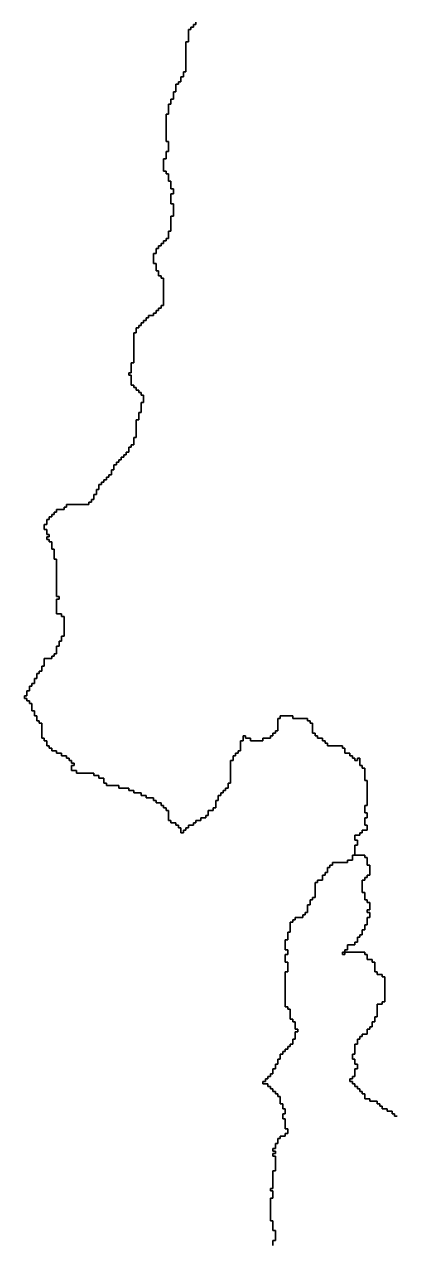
# Model space of a CAD drawing. Header units: inches. Extents: x -98695 to 376223, y 1122520 to 1501782.
# Drawn here: x 81944 to 86565, y 1289690 to 1304827 of the extents above; entities that cross this region are included whole.
import ezdxf

# ---------------------------------------------------------------- set-up
doc = ezdxf.new("R2010")
doc.units = ezdxf.units.IN
doc.header["$MEASUREMENT"] = 0
doc.layers.add('subs1', color=7, linetype='Continuous', true_color=0xc8dcf7)

msp = doc.modelspace()

# ---------------------------------------------------------------- linework, layer by layer
at = {"layer": 'subs1'}
for points in [[(84073, 1304855, 0), (84073, 1304824, 0), (84042, 1304824, 0), (84042, 1304794, 0), (84011, 1304794, 0), (84011, 1304763, 0), (83980, 1304763, 0), (83980, 1304609, 0), (83949, 1304609, 0), (83949, 1304238, 0), (83918, 1304238, 0), (83918, 1304177, 0), (83888, 1304177, 0), (83888, 1304115, 0), (83857, 1304115, 0), (83857, 1304084, 0), (83826, 1304084, 0), (83826, 1303992, 0), (83795, 1303992, 0), (83795, 1303899, 0), (83764, 1303899, 0), (83764, 1303837, 0), (83733, 1303837, 0), (83733, 1303714, 0), (83703, 1303714, 0), (83703, 1303375, 0), (83733, 1303375, 0), (83733, 1303251, 0), (83703, 1303251, 0), (83703, 1303159, 0), (83672, 1303159, 0), (83672, 1303005, 0), (83703, 1303005, 0), (83703, 1302974, 0), (83733, 1302974, 0), (83733, 1302881, 0), (83764, 1302881, 0), (83764, 1302789, 0), (83795, 1302789, 0), (83795, 1302727, 0), (83764, 1302727, 0), (83764, 1302603, 0), (83795, 1302603, 0), (83795, 1302449, 0), (83764, 1302449, 0), (83764, 1302264, 0), (83733, 1302264, 0), (83733, 1302172, 0), (83703, 1302172, 0), (83703, 1302141, 0), (83672, 1302141, 0), (83672, 1302110, 0), (83641, 1302110, 0), (83641, 1302079, 0), (83610, 1302079, 0), (83610, 1302048, 0), (83579, 1302048, 0), (83579, 1301987, 0), (83548, 1301987, 0), (83548, 1301863, 0), (83579, 1301863, 0), (83579, 1301771, 0), (83610, 1301771, 0), (83610, 1301709, 0), (83641, 1301709, 0), (83641, 1301678, 0), (83672, 1301678, 0), (83672, 1301339, 0), (83641, 1301339, 0), (83641, 1301308, 0), (83610, 1301308, 0), (83610, 1301277, 0), (83579, 1301277, 0), (83579, 1301246, 0), (83548, 1301246, 0), (83548, 1301215, 0), (83487, 1301215, 0), (83487, 1301185, 0), (83456, 1301185, 0), (83456, 1301154, 0), (83425, 1301154, 0), (83425, 1301123, 0), (83394, 1301123, 0), (83394, 1301092, 0), (83363, 1301092, 0), (83363, 1301061, 0), (83332, 1301061, 0), (83332, 1300999, 0), (83302, 1300999, 0), (83302, 1300629, 0), (83271, 1300629, 0), (83271, 1300506, 0), (83240, 1300506, 0), (83240, 1300475, 0), (83271, 1300475, 0), (83271, 1300352, 0), (83302, 1300352, 0), (83302, 1300321, 0), (83332, 1300321, 0), (83332, 1300290, 0), (83363, 1300290, 0), (83363, 1300259, 0), (83394, 1300259, 0), (83394, 1300228, 0), (83425, 1300228, 0), (83425, 1300136, 0), (83394, 1300136, 0), (83394, 1300012, 0), (83363, 1300012, 0), (83363, 1299920, 0), (83332, 1299920, 0), (83332, 1299704, 0), (83302, 1299704, 0), (83302, 1299611, 0), (83271, 1299611, 0), (83271, 1299581, 0), (83240, 1299581, 0), (83240, 1299519, 0), (83209, 1299519, 0), (83209, 1299488, 0), (83178, 1299488, 0), (83178, 1299457, 0), (83147, 1299457, 0), (83147, 1299426, 0), (83116, 1299426, 0), (83116, 1299395, 0), (83086, 1299395, 0), (83086, 1299365, 0), (83055, 1299365, 0), (83055, 1299303, 0), (83024, 1299303, 0), (83024, 1299241, 0), (82993, 1299241, 0), (82993, 1299210, 0), (82962, 1299210, 0), (82962, 1299179, 0), (82931, 1299179, 0), (82931, 1299149, 0), (82901, 1299149, 0), (82901, 1299118, 0), (82870, 1299118, 0), (82870, 1299056, 0), (82839, 1299056, 0), (82839, 1298994, 0), (82808, 1298994, 0), (82808, 1298933, 0), (82777, 1298933, 0), (82777, 1298902, 0), (82746, 1298902, 0), (82746, 1298871, 0), (82469, 1298871, 0), (82469, 1298840, 0), (82438, 1298840, 0), (82438, 1298809, 0), (82345, 1298809, 0), (82345, 1298778, 0), (82314, 1298778, 0), (82314, 1298748, 0), (82284, 1298748, 0), (82284, 1298717, 0), (82253, 1298717, 0), (82253, 1298686, 0), (82222, 1298686, 0), (82222, 1298624, 0), (82191, 1298624, 0), (82191, 1298563, 0), (82222, 1298563, 0), (82222, 1298501, 0), (82253, 1298501, 0), (82253, 1298470, 0), (82222, 1298470, 0), (82222, 1298439, 0), (82253, 1298439, 0), (82253, 1298408, 0), (82284, 1298408, 0), (82284, 1298316, 0), (82314, 1298316, 0), (82314, 1298192, 0), (82345, 1298192, 0), (82345, 1297730, 0), (82376, 1297730, 0), (82376, 1297699, 0), (82345, 1297699, 0), (82345, 1297514, 0), (82407, 1297514, 0), (82407, 1297483, 0), (82438, 1297483, 0), (82438, 1297236, 0), (82407, 1297236, 0), (82407, 1297174, 0), (82376, 1297174, 0), (82376, 1297113, 0), (82345, 1297113, 0), (82345, 1297020, 0), (82314, 1297020, 0), (82314, 1296989, 0), (82284, 1296989, 0), (82284, 1296959, 0), (82191, 1296959, 0), (82191, 1296866, 0), (82160, 1296866, 0), (82160, 1296804, 0), (82129, 1296804, 0), (82129, 1296773, 0), (82098, 1296773, 0), (82098, 1296712, 0), (82068, 1296712, 0), (82068, 1296650, 0), (82037, 1296650, 0), (82037, 1296619, 0), (82006, 1296619, 0), (82006, 1296558, 0), (81975, 1296558, 0), (81975, 1296496, 0), (81944, 1296496, 0), (81944, 1296465, 0), (81975, 1296465, 0), (81975, 1296434, 0), (82006, 1296434, 0), (82006, 1296403, 0), (82037, 1296403, 0), (82037, 1296311, 0), (82068, 1296311, 0), (82068, 1296249, 0), (82098, 1296249, 0), (82098, 1296187, 0), (82129, 1296187, 0), (82129, 1296157, 0), (82160, 1296157, 0), (82160, 1295971, 0), (82191, 1295971, 0), (82191, 1295941, 0), (82222, 1295941, 0), (82222, 1295879, 0), (82253, 1295879, 0), (82253, 1295848, 0), (82284, 1295848, 0), (82284, 1295817, 0), (82345, 1295817, 0), (82345, 1295786, 0), (82407, 1295786, 0), (82407, 1295755, 0), (82469, 1295755, 0), (82469, 1295725, 0), (82499, 1295725, 0), (82499, 1295694, 0), (82530, 1295694, 0), (82530, 1295663, 0), (82561, 1295663, 0), (82561, 1295632, 0), (82530, 1295632, 0), (82530, 1295570, 0), (82592, 1295570, 0), (82592, 1295540, 0), (82808, 1295540, 0), (82808, 1295509, 0), (82870, 1295509, 0), (82870, 1295478, 0), (82931, 1295478, 0), (82931, 1295416, 0), (82962, 1295416, 0), (82962, 1295385, 0), (83116, 1295385, 0), (83116, 1295354, 0), (83240, 1295354, 0), (83240, 1295324, 0), (83302, 1295324, 0), (83302, 1295293, 0), (83394, 1295293, 0), (83394, 1295262, 0), (83456, 1295262, 0), (83456, 1295231, 0), (83548, 1295231, 0), (83548, 1295200, 0), (83579, 1295200, 0), (83579, 1295169, 0), (83641, 1295169, 0), (83641, 1295139, 0), (83672, 1295139, 0), (83672, 1295108, 0), (83703, 1295108, 0), (83703, 1295077, 0), (83733, 1295077, 0), (83733, 1294953, 0), (83764, 1294953, 0), (83764, 1294923, 0), (83826, 1294923, 0), (83826, 1294892, 0), (83857, 1294892, 0), (83857, 1294861, 0), (83888, 1294861, 0), (83888, 1294799, 0), (83918, 1294799, 0), (83918, 1294830, 0), (83949, 1294830, 0), (83949, 1294861, 0), (83980, 1294861, 0), (83980, 1294892, 0), (84042, 1294892, 0), (84042, 1294923, 0), (84073, 1294923, 0), (84073, 1294953, 0), (84134, 1294953, 0), (84134, 1294984, 0), (84196, 1294984, 0), (84196, 1295015, 0), (84227, 1295015, 0), (84227, 1295077, 0), (84289, 1295077, 0), (84289, 1295108, 0), (84319, 1295108, 0), (84319, 1295200, 0), (84350, 1295200, 0), (84350, 1295262, 0), (84381, 1295262, 0), (84381, 1295293, 0), (84412, 1295293, 0), (84412, 1295324, 0), (84443, 1295324, 0), (84443, 1295354, 0), (84474, 1295354, 0), (84474, 1295416, 0), (84505, 1295416, 0), (84505, 1295694, 0), (84535, 1295694, 0), (84535, 1295755, 0), (84566, 1295755, 0), (84566, 1295786, 0), (84597, 1295786, 0), (84597, 1295817, 0), (84628, 1295817, 0), (84628, 1295941, 0), (84659, 1295941, 0), (84659, 1296002, 0), (84690, 1296002, 0), (84690, 1295971, 0), (84751, 1295971, 0), (84751, 1295941, 0), (84906, 1295941, 0), (84906, 1295971, 0), (84998, 1295971, 0), (84998, 1296002, 0), (85029, 1296002, 0), (85029, 1296033, 0), (85060, 1296033, 0), (85060, 1296064, 0), (85091, 1296064, 0), (85091, 1296218, 0), (85121, 1296218, 0), (85121, 1296249, 0), (85276, 1296249, 0), (85276, 1296218, 0), (85461, 1296218, 0), (85461, 1296187, 0), (85492, 1296187, 0), (85492, 1296157, 0), (85522, 1296157, 0), (85522, 1296033, 0), (85553, 1296033, 0), (85553, 1296002, 0), (85584, 1296002, 0), (85584, 1295971, 0), (85646, 1295971, 0), (85646, 1295941, 0), (85677, 1295941, 0), (85677, 1295910, 0), (85708, 1295910, 0), (85708, 1295879, 0), (85893, 1295879, 0), (85893, 1295848, 0), (85923, 1295848, 0), (85923, 1295786, 0), (85985, 1295786, 0), (85985, 1295755, 0), (86016, 1295755, 0), (86016, 1295725, 0), (86047, 1295725, 0), (86047, 1295694, 0), (86078, 1295694, 0), (86078, 1295725, 0), (86109, 1295725, 0), (86109, 1295632, 0), (86139, 1295632, 0), (86139, 1295601, 0), (86170, 1295601, 0), (86170, 1295447, 0), (86201, 1295447, 0), (86201, 1295139, 0), (86170, 1295139, 0), (86170, 1295046, 0), (86201, 1295046, 0), (86201, 1294984, 0), (86170, 1294984, 0), (86170, 1294892, 0), (86201, 1294892, 0), (86201, 1294830, 0), (86139, 1294830, 0), (86139, 1294799, 0), (86109, 1294799, 0), (86109, 1294768, 0), (86047, 1294768, 0), (86047, 1294707, 0), (86078, 1294707, 0), (86078, 1294645, 0), (86047, 1294645, 0), (86047, 1294522, 0), (86016, 1294522, 0), (86016, 1294460, 0), (85954, 1294460, 0), (85954, 1294429, 0), (85769, 1294429, 0), (85769, 1294398, 0), (85738, 1294398, 0), (85738, 1294367, 0), (85708, 1294367, 0), (85708, 1294306, 0), (85677, 1294306, 0), (85677, 1294275, 0), (85646, 1294275, 0), (85646, 1294213, 0), (85584, 1294213, 0), (85584, 1294182, 0), (85553, 1294182, 0), (85553, 1293997, 0), (85522, 1293997, 0), (85522, 1293966, 0), (85492, 1293966, 0), (85492, 1293905, 0), (85461, 1293905, 0), (85461, 1293812, 0), (85430, 1293812, 0), (85430, 1293781, 0), (85399, 1293781, 0), (85399, 1293750, 0), (85307, 1293750, 0), (85307, 1293720, 0), (85276, 1293720, 0), (85276, 1293689, 0), (85245, 1293689, 0), (85245, 1293565, 0), (85214, 1293565, 0), (85214, 1293473, 0), (85183, 1293473, 0), (85183, 1293349, 0), (85214, 1293349, 0), (85214, 1293288, 0), (85183, 1293288, 0), (85183, 1293195, 0), (85214, 1293195, 0), (85214, 1293072, 0), (85183, 1293072, 0), (85183, 1292640, 0), (85214, 1292640, 0), (85214, 1292609, 0), (85245, 1292609, 0), (85245, 1292486, 0), (85276, 1292486, 0), (85276, 1292455, 0), (85307, 1292455, 0), (85307, 1292362, 0), (85337, 1292362, 0), (85337, 1292331, 0), (85307, 1292331, 0), (85307, 1292239, 0), (85276, 1292239, 0), (85276, 1292177, 0), (85245, 1292177, 0), (85245, 1292146, 0), (85214, 1292146, 0), (85214, 1292116, 0), (85183, 1292116, 0), (85183, 1292085, 0), (85152, 1292085, 0), (85152, 1292054, 0), (85121, 1292054, 0), (85121, 1291992, 0), (85091, 1291992, 0), (85091, 1291930, 0), (85060, 1291930, 0), (85060, 1291869, 0), (85029, 1291869, 0), (85029, 1291807, 0), (84998, 1291807, 0), (84998, 1291776, 0), (84967, 1291776, 0), (84967, 1291745, 0), (84936, 1291745, 0), (84936, 1291715, 0), (84906, 1291715, 0), (84906, 1291684, 0), (84967, 1291684, 0), (84967, 1291653, 0), (84998, 1291653, 0), (84998, 1291622, 0), (85029, 1291622, 0), (85029, 1291591, 0), (85060, 1291591, 0), (85060, 1291560, 0), (85091, 1291560, 0), (85091, 1291529, 0), (85121, 1291529, 0), (85121, 1291437, 0), (85152, 1291437, 0), (85152, 1291375, 0), (85183, 1291375, 0), (85183, 1291314, 0), (85152, 1291314, 0), (85152, 1291252, 0), (85183, 1291252, 0), (85183, 1291128, 0), (85214, 1291128, 0), (85214, 1291067, 0), (85183, 1291067, 0), (85183, 1291036, 0), (85121, 1291036, 0), (85121, 1291005, 0), (85091, 1291005, 0), (85091, 1290943, 0), (85060, 1290943, 0), (85060, 1290882, 0), (85029, 1290882, 0), (85029, 1290851, 0), (85060, 1290851, 0), (85060, 1290820, 0), (85029, 1290820, 0), (85029, 1290789, 0), (85060, 1290789, 0), (85060, 1290604, 0), (85029, 1290604, 0), (85029, 1290388, 0), (84998, 1290388, 0), (84998, 1290357, 0), (85029, 1290357, 0), (85029, 1290265, 0), (84998, 1290265, 0), (84998, 1289987, 0), (85029, 1289987, 0), (85029, 1289864, 0), (85060, 1289864, 0), (85060, 1289740, 0), (85029, 1289740, 0), (85029, 1289679, 0)], [(86571, 1291283, 0), (86540, 1291283, 0), (86540, 1291314, 0), (86510, 1291314, 0), (86510, 1291344, 0), (86448, 1291344, 0), (86448, 1291375, 0), (86386, 1291375, 0), (86386, 1291406, 0), (86355, 1291406, 0), (86355, 1291437, 0), (86325, 1291437, 0), (86325, 1291468, 0), (86232, 1291468, 0), (86232, 1291499, 0), (86170, 1291499, 0), (86170, 1291560, 0), (86139, 1291560, 0), (86139, 1291591, 0), (86109, 1291591, 0), (86109, 1291622, 0), (86078, 1291622, 0), (86078, 1291653, 0), (86047, 1291653, 0), (86047, 1291684, 0), (86016, 1291684, 0), (86016, 1291715, 0), (85985, 1291715, 0), (85985, 1291745, 0), (86016, 1291745, 0), (86016, 1291776, 0), (86047, 1291776, 0), (86047, 1291869, 0), (86078, 1291869, 0), (86078, 1291930, 0), (86047, 1291930, 0), (86047, 1291992, 0), (86016, 1291992, 0), (86016, 1292054, 0), (86047, 1292054, 0), (86047, 1292177, 0), (86078, 1292177, 0), (86078, 1292239, 0), (86109, 1292239, 0), (86109, 1292270, 0), (86139, 1292270, 0), (86139, 1292301, 0), (86201, 1292301, 0), (86201, 1292362, 0), (86232, 1292362, 0), (86232, 1292393, 0), (86263, 1292393, 0), (86263, 1292455, 0), (86294, 1292455, 0), (86294, 1292517, 0), (86325, 1292517, 0), (86325, 1292671, 0), (86386, 1292671, 0), (86386, 1292702, 0), (86417, 1292702, 0), (86417, 1293010, 0), (86386, 1293010, 0), (86386, 1293041, 0), (86325, 1293041, 0), (86325, 1293072, 0), (86294, 1293072, 0), (86294, 1293195, 0), (86263, 1293195, 0), (86263, 1293226, 0), (86201, 1293226, 0), (86201, 1293288, 0), (86170, 1293288, 0), (86170, 1293319, 0), (85923, 1293319, 0), (85923, 1293349, 0), (85954, 1293349, 0), (85954, 1293411, 0), (86047, 1293411, 0), (86047, 1293442, 0), (86078, 1293442, 0), (86078, 1293504, 0), (86109, 1293504, 0), (86109, 1293535, 0), (86139, 1293535, 0), (86139, 1293596, 0), (86170, 1293596, 0), (86170, 1293658, 0), (86201, 1293658, 0), (86201, 1293750, 0), (86232, 1293750, 0), (86232, 1293812, 0), (86201, 1293812, 0), (86201, 1293843, 0), (86232, 1293843, 0), (86232, 1293936, 0), (86201, 1293936, 0), (86201, 1293966, 0), (86170, 1293966, 0), (86170, 1294059, 0), (86139, 1294059, 0), (86139, 1294213, 0), (86170, 1294213, 0), (86170, 1294244, 0), (86201, 1294244, 0), (86201, 1294275, 0), (86232, 1294275, 0), (86232, 1294398, 0), (86201, 1294398, 0), (86201, 1294491, 0), (86170, 1294491, 0), (86170, 1294522, 0), (86047, 1294522, 0), (86047, 1294645, 0), (86078, 1294645, 0), (86078, 1294707, 0), (86047, 1294707, 0), (86047, 1294768, 0), (86109, 1294768, 0), (86109, 1294799, 0), (86139, 1294799, 0), (86139, 1294830, 0), (86201, 1294830, 0), (86201, 1294892, 0), (86170, 1294892, 0), (86170, 1294984, 0), (86201, 1294984, 0), (86201, 1295046, 0), (86170, 1295046, 0), (86170, 1295139, 0), (86201, 1295139, 0), (86201, 1295447, 0), (86170, 1295447, 0), (86170, 1295601, 0), (86139, 1295601, 0), (86139, 1295632, 0), (86109, 1295632, 0), (86109, 1295725, 0), (86078, 1295725, 0), (86078, 1295694, 0), (86047, 1295694, 0), (86047, 1295725, 0), (86016, 1295725, 0), (86016, 1295755, 0), (85985, 1295755, 0), (85985, 1295786, 0), (85923, 1295786, 0), (85923, 1295848, 0), (85893, 1295848, 0), (85893, 1295879, 0), (85708, 1295879, 0), (85708, 1295910, 0), (85677, 1295910, 0), (85677, 1295941, 0), (85646, 1295941, 0), (85646, 1295971, 0), (85584, 1295971, 0), (85584, 1296002, 0), (85553, 1296002, 0), (85553, 1296033, 0), (85522, 1296033, 0), (85522, 1296157, 0), (85492, 1296157, 0), (85492, 1296187, 0), (85461, 1296187, 0), (85461, 1296218, 0), (85276, 1296218, 0), (85276, 1296249, 0), (85121, 1296249, 0), (85121, 1296218, 0), (85091, 1296218, 0), (85091, 1296064, 0), (85060, 1296064, 0), (85060, 1296033, 0), (85029, 1296033, 0), (85029, 1296002, 0), (84998, 1296002, 0), (84998, 1295971, 0), (84906, 1295971, 0), (84906, 1295941, 0), (84751, 1295941, 0), (84751, 1295971, 0), (84690, 1295971, 0), (84690, 1296002, 0), (84659, 1296002, 0), (84659, 1295941, 0), (84628, 1295941, 0), (84628, 1295817, 0), (84597, 1295817, 0), (84597, 1295786, 0), (84566, 1295786, 0), (84566, 1295755, 0), (84535, 1295755, 0), (84535, 1295694, 0), (84505, 1295694, 0), (84505, 1295416, 0), (84474, 1295416, 0), (84474, 1295354, 0), (84443, 1295354, 0), (84443, 1295324, 0), (84412, 1295324, 0), (84412, 1295293, 0), (84381, 1295293, 0), (84381, 1295262, 0), (84350, 1295262, 0), (84350, 1295200, 0), (84319, 1295200, 0), (84319, 1295108, 0), (84289, 1295108, 0), (84289, 1295077, 0), (84227, 1295077, 0), (84227, 1295015, 0), (84196, 1295015, 0), (84196, 1294984, 0), (84134, 1294984, 0), (84134, 1294953, 0), (84073, 1294953, 0), (84073, 1294923, 0), (84042, 1294923, 0), (84042, 1294892, 0), (83980, 1294892, 0), (83980, 1294861, 0), (83949, 1294861, 0), (83949, 1294830, 0), (83918, 1294830, 0), (83918, 1294799, 0), (83888, 1294799, 0), (83888, 1294861, 0), (83857, 1294861, 0), (83857, 1294892, 0), (83826, 1294892, 0), (83826, 1294923, 0), (83764, 1294923, 0), (83764, 1294953, 0), (83733, 1294953, 0), (83733, 1295077, 0), (83703, 1295077, 0), (83703, 1295108, 0), (83672, 1295108, 0), (83672, 1295139, 0), (83641, 1295139, 0), (83641, 1295169, 0), (83579, 1295169, 0), (83579, 1295200, 0), (83548, 1295200, 0), (83548, 1295231, 0), (83456, 1295231, 0), (83456, 1295262, 0), (83394, 1295262, 0), (83394, 1295293, 0), (83302, 1295293, 0), (83302, 1295324, 0), (83240, 1295324, 0), (83240, 1295354, 0), (83116, 1295354, 0), (83116, 1295385, 0), (82962, 1295385, 0), (82962, 1295416, 0), (82931, 1295416, 0), (82931, 1295478, 0), (82870, 1295478, 0), (82870, 1295509, 0), (82808, 1295509, 0), (82808, 1295540, 0), (82592, 1295540, 0), (82592, 1295570, 0), (82530, 1295570, 0), (82530, 1295632, 0), (82561, 1295632, 0), (82561, 1295663, 0), (82530, 1295663, 0), (82530, 1295694, 0), (82499, 1295694, 0), (82499, 1295725, 0), (82469, 1295725, 0), (82469, 1295755, 0), (82407, 1295755, 0), (82407, 1295786, 0), (82345, 1295786, 0), (82345, 1295817, 0), (82284, 1295817, 0), (82284, 1295848, 0), (82253, 1295848, 0), (82253, 1295879, 0), (82222, 1295879, 0), (82222, 1295941, 0), (82191, 1295941, 0), (82191, 1295971, 0), (82160, 1295971, 0), (82160, 1296157, 0), (82129, 1296157, 0), (82129, 1296187, 0), (82098, 1296187, 0), (82098, 1296249, 0), (82068, 1296249, 0), (82068, 1296311, 0), (82037, 1296311, 0), (82037, 1296403, 0), (82006, 1296403, 0), (82006, 1296434, 0), (81975, 1296434, 0), (81975, 1296465, 0), (81944, 1296465, 0), (81944, 1296496, 0), (81975, 1296496, 0), (81975, 1296558, 0), (82006, 1296558, 0), (82006, 1296619, 0), (82037, 1296619, 0), (82037, 1296650, 0), (82068, 1296650, 0), (82068, 1296712, 0), (82098, 1296712, 0), (82098, 1296773, 0), (82129, 1296773, 0), (82129, 1296804, 0), (82160, 1296804, 0), (82160, 1296866, 0), (82191, 1296866, 0), (82191, 1296959, 0), (82284, 1296959, 0), (82284, 1296989, 0), (82314, 1296989, 0), (82314, 1297020, 0), (82345, 1297020, 0), (82345, 1297113, 0), (82376, 1297113, 0), (82376, 1297174, 0), (82407, 1297174, 0), (82407, 1297236, 0), (82438, 1297236, 0), (82438, 1297483, 0), (82407, 1297483, 0), (82407, 1297514, 0), (82345, 1297514, 0), (82345, 1297699, 0), (82376, 1297699, 0), (82376, 1297730, 0), (82345, 1297730, 0), (82345, 1298192, 0), (82314, 1298192, 0), (82314, 1298316, 0), (82284, 1298316, 0), (82284, 1298408, 0), (82253, 1298408, 0), (82253, 1298439, 0), (82222, 1298439, 0), (82222, 1298470, 0), (82253, 1298470, 0), (82253, 1298501, 0), (82222, 1298501, 0), (82222, 1298563, 0), (82191, 1298563, 0), (82191, 1298624, 0), (82222, 1298624, 0), (82222, 1298686, 0), (82253, 1298686, 0), (82253, 1298717, 0), (82284, 1298717, 0), (82284, 1298748, 0), (82314, 1298748, 0), (82314, 1298778, 0), (82345, 1298778, 0), (82345, 1298809, 0), (82438, 1298809, 0), (82438, 1298840, 0), (82469, 1298840, 0), (82469, 1298871, 0), (82746, 1298871, 0), (82746, 1298902, 0), (82777, 1298902, 0), (82777, 1298933, 0), (82808, 1298933, 0), (82808, 1298994, 0), (82839, 1298994, 0), (82839, 1299056, 0), (82870, 1299056, 0), (82870, 1299118, 0), (82901, 1299118, 0), (82901, 1299149, 0), (82931, 1299149, 0), (82931, 1299179, 0), (82962, 1299179, 0), (82962, 1299210, 0), (82993, 1299210, 0), (82993, 1299241, 0), (83024, 1299241, 0), (83024, 1299303, 0), (83055, 1299303, 0), (83055, 1299365, 0), (83086, 1299365, 0), (83086, 1299395, 0), (83116, 1299395, 0), (83116, 1299426, 0), (83147, 1299426, 0), (83147, 1299457, 0), (83178, 1299457, 0), (83178, 1299488, 0), (83209, 1299488, 0), (83209, 1299519, 0), (83240, 1299519, 0), (83240, 1299581, 0), (83271, 1299581, 0), (83271, 1299611, 0), (83302, 1299611, 0), (83302, 1299704, 0), (83332, 1299704, 0), (83332, 1299920, 0), (83363, 1299920, 0), (83363, 1300012, 0), (83394, 1300012, 0), (83394, 1300136, 0), (83425, 1300136, 0), (83425, 1300228, 0), (83394, 1300228, 0), (83394, 1300259, 0), (83363, 1300259, 0), (83363, 1300290, 0), (83332, 1300290, 0), (83332, 1300321, 0), (83302, 1300321, 0), (83302, 1300352, 0), (83271, 1300352, 0), (83271, 1300475, 0), (83240, 1300475, 0), (83240, 1300506, 0), (83271, 1300506, 0), (83271, 1300629, 0), (83302, 1300629, 0), (83302, 1300999, 0), (83332, 1300999, 0), (83332, 1301061, 0), (83363, 1301061, 0), (83363, 1301092, 0), (83394, 1301092, 0), (83394, 1301123, 0), (83425, 1301123, 0), (83425, 1301154, 0), (83456, 1301154, 0), (83456, 1301185, 0), (83487, 1301185, 0), (83487, 1301215, 0), (83548, 1301215, 0), (83548, 1301246, 0), (83579, 1301246, 0), (83579, 1301277, 0), (83610, 1301277, 0), (83610, 1301308, 0), (83641, 1301308, 0), (83641, 1301339, 0), (83672, 1301339, 0), (83672, 1301678, 0), (83641, 1301678, 0), (83641, 1301709, 0), (83610, 1301709, 0), (83610, 1301771, 0), (83579, 1301771, 0), (83579, 1301863, 0), (83548, 1301863, 0), (83548, 1301987, 0), (83579, 1301987, 0), (83579, 1302048, 0), (83610, 1302048, 0), (83610, 1302079, 0), (83641, 1302079, 0), (83641, 1302110, 0), (83672, 1302110, 0), (83672, 1302141, 0), (83703, 1302141, 0), (83703, 1302172, 0), (83733, 1302172, 0), (83733, 1302264, 0), (83764, 1302264, 0), (83764, 1302449, 0), (83795, 1302449, 0), (83795, 1302603, 0), (83764, 1302603, 0), (83764, 1302727, 0), (83795, 1302727, 0), (83795, 1302789, 0), (83764, 1302789, 0), (83764, 1302881, 0), (83733, 1302881, 0), (83733, 1302974, 0), (83703, 1302974, 0), (83703, 1303005, 0), (83672, 1303005, 0), (83672, 1303159, 0), (83703, 1303159, 0), (83703, 1303251, 0), (83733, 1303251, 0), (83733, 1303375, 0), (83703, 1303375, 0), (83703, 1303714, 0), (83733, 1303714, 0), (83733, 1303837, 0), (83764, 1303837, 0), (83764, 1303899, 0), (83795, 1303899, 0), (83795, 1303992, 0), (83826, 1303992, 0), (83826, 1304084, 0), (83857, 1304084, 0), (83857, 1304115, 0), (83888, 1304115, 0), (83888, 1304177, 0), (83918, 1304177, 0), (83918, 1304238, 0), (83949, 1304238, 0), (83949, 1304609, 0), (83980, 1304609, 0), (83980, 1304763, 0), (84011, 1304763, 0), (84011, 1304794, 0), (84042, 1304794, 0), (84042, 1304824, 0), (84073, 1304824, 0), (84073, 1304855, 0)], [(85029, 1289679, 0), (85029, 1289740, 0), (85060, 1289740, 0), (85060, 1289864, 0), (85029, 1289864, 0), (85029, 1289987, 0), (84998, 1289987, 0), (84998, 1290265, 0), (85029, 1290265, 0), (85029, 1290357, 0), (84998, 1290357, 0), (84998, 1290388, 0), (85029, 1290388, 0), (85029, 1290604, 0), (85060, 1290604, 0), (85060, 1290789, 0), (85029, 1290789, 0), (85029, 1290820, 0), (85060, 1290820, 0), (85060, 1290851, 0), (85029, 1290851, 0), (85029, 1290882, 0), (85060, 1290882, 0), (85060, 1290943, 0), (85091, 1290943, 0), (85091, 1291005, 0), (85121, 1291005, 0), (85121, 1291036, 0), (85183, 1291036, 0), (85183, 1291067, 0), (85214, 1291067, 0), (85214, 1291128, 0), (85183, 1291128, 0), (85183, 1291252, 0), (85152, 1291252, 0), (85152, 1291314, 0), (85183, 1291314, 0), (85183, 1291375, 0), (85152, 1291375, 0), (85152, 1291437, 0), (85121, 1291437, 0), (85121, 1291529, 0), (85091, 1291529, 0), (85091, 1291560, 0), (85060, 1291560, 0), (85060, 1291591, 0), (85029, 1291591, 0), (85029, 1291622, 0), (84998, 1291622, 0), (84998, 1291653, 0), (84967, 1291653, 0), (84967, 1291684, 0), (84906, 1291684, 0), (84906, 1291715, 0), (84936, 1291715, 0), (84936, 1291745, 0), (84967, 1291745, 0), (84967, 1291776, 0), (84998, 1291776, 0), (84998, 1291807, 0), (85029, 1291807, 0), (85029, 1291869, 0), (85060, 1291869, 0), (85060, 1291930, 0), (85091, 1291930, 0), (85091, 1291992, 0), (85121, 1291992, 0), (85121, 1292054, 0), (85152, 1292054, 0), (85152, 1292085, 0), (85183, 1292085, 0), (85183, 1292116, 0), (85214, 1292116, 0), (85214, 1292146, 0), (85245, 1292146, 0), (85245, 1292177, 0), (85276, 1292177, 0), (85276, 1292239, 0), (85307, 1292239, 0), (85307, 1292331, 0), (85337, 1292331, 0), (85337, 1292362, 0), (85307, 1292362, 0), (85307, 1292455, 0), (85276, 1292455, 0), (85276, 1292486, 0), (85245, 1292486, 0), (85245, 1292609, 0), (85214, 1292609, 0), (85214, 1292640, 0), (85183, 1292640, 0), (85183, 1293072, 0), (85214, 1293072, 0), (85214, 1293195, 0), (85183, 1293195, 0), (85183, 1293288, 0), (85214, 1293288, 0), (85214, 1293349, 0), (85183, 1293349, 0), (85183, 1293473, 0), (85214, 1293473, 0), (85214, 1293565, 0), (85245, 1293565, 0), (85245, 1293689, 0), (85276, 1293689, 0), (85276, 1293720, 0), (85307, 1293720, 0), (85307, 1293750, 0), (85399, 1293750, 0), (85399, 1293781, 0), (85430, 1293781, 0), (85430, 1293812, 0), (85461, 1293812, 0), (85461, 1293905, 0), (85492, 1293905, 0), (85492, 1293966, 0), (85522, 1293966, 0), (85522, 1293997, 0), (85553, 1293997, 0), (85553, 1294182, 0), (85584, 1294182, 0), (85584, 1294213, 0), (85646, 1294213, 0), (85646, 1294275, 0), (85677, 1294275, 0), (85677, 1294306, 0), (85708, 1294306, 0), (85708, 1294367, 0), (85738, 1294367, 0), (85738, 1294398, 0), (85769, 1294398, 0), (85769, 1294429, 0), (85954, 1294429, 0), (85954, 1294460, 0), (86016, 1294460, 0), (86016, 1294522, 0), (86047, 1294522, 0), (86170, 1294522, 0), (86170, 1294491, 0), (86201, 1294491, 0), (86201, 1294398, 0), (86232, 1294398, 0), (86232, 1294275, 0), (86201, 1294275, 0), (86201, 1294244, 0), (86170, 1294244, 0), (86170, 1294213, 0), (86139, 1294213, 0), (86139, 1294059, 0), (86170, 1294059, 0), (86170, 1293966, 0), (86201, 1293966, 0), (86201, 1293936, 0), (86232, 1293936, 0), (86232, 1293843, 0), (86201, 1293843, 0), (86201, 1293812, 0), (86232, 1293812, 0), (86232, 1293750, 0), (86201, 1293750, 0), (86201, 1293658, 0), (86170, 1293658, 0), (86170, 1293596, 0), (86139, 1293596, 0), (86139, 1293535, 0), (86109, 1293535, 0), (86109, 1293504, 0), (86078, 1293504, 0), (86078, 1293442, 0), (86047, 1293442, 0), (86047, 1293411, 0), (85954, 1293411, 0), (85954, 1293349, 0), (85923, 1293349, 0), (85923, 1293319, 0), (85893, 1293319, 0), (85893, 1293288, 0), (85923, 1293288, 0), (85923, 1293319, 0), (86170, 1293319, 0), (86170, 1293288, 0), (86201, 1293288, 0), (86201, 1293226, 0), (86263, 1293226, 0), (86263, 1293195, 0), (86294, 1293195, 0), (86294, 1293072, 0), (86325, 1293072, 0), (86325, 1293041, 0), (86386, 1293041, 0), (86386, 1293010, 0), (86417, 1293010, 0), (86417, 1292702, 0), (86386, 1292702, 0), (86386, 1292671, 0), (86325, 1292671, 0), (86325, 1292517, 0), (86294, 1292517, 0), (86294, 1292455, 0), (86263, 1292455, 0), (86263, 1292393, 0), (86232, 1292393, 0), (86232, 1292362, 0), (86201, 1292362, 0), (86201, 1292301, 0), (86139, 1292301, 0), (86139, 1292270, 0), (86109, 1292270, 0), (86109, 1292239, 0), (86078, 1292239, 0), (86078, 1292177, 0), (86047, 1292177, 0), (86047, 1292054, 0), (86016, 1292054, 0), (86016, 1291992, 0), (86047, 1291992, 0), (86047, 1291930, 0), (86078, 1291930, 0), (86078, 1291869, 0), (86047, 1291869, 0), (86047, 1291776, 0), (86016, 1291776, 0), (86016, 1291745, 0), (85985, 1291745, 0), (85985, 1291715, 0), (86016, 1291715, 0), (86016, 1291684, 0), (86047, 1291684, 0), (86047, 1291653, 0), (86078, 1291653, 0), (86078, 1291622, 0), (86109, 1291622, 0), (86109, 1291591, 0), (86139, 1291591, 0), (86139, 1291560, 0), (86170, 1291560, 0), (86170, 1291499, 0), (86232, 1291499, 0), (86232, 1291468, 0), (86325, 1291468, 0), (86325, 1291437, 0), (86355, 1291437, 0), (86355, 1291406, 0), (86386, 1291406, 0), (86386, 1291375, 0), (86448, 1291375, 0), (86448, 1291344, 0), (86510, 1291344, 0), (86510, 1291314, 0), (86540, 1291314, 0), (86540, 1291283, 0), (86571, 1291283, 0)]]:
    msp.add_polyline3d(points, dxfattribs=at)
msp.add_polyline3d([(85923, 1293319, 0), (85923, 1293288, 0), (85893, 1293288, 0), (85893, 1293319, 0)], close=True, dxfattribs=at)

doc.saveas('drawing.dxf')
